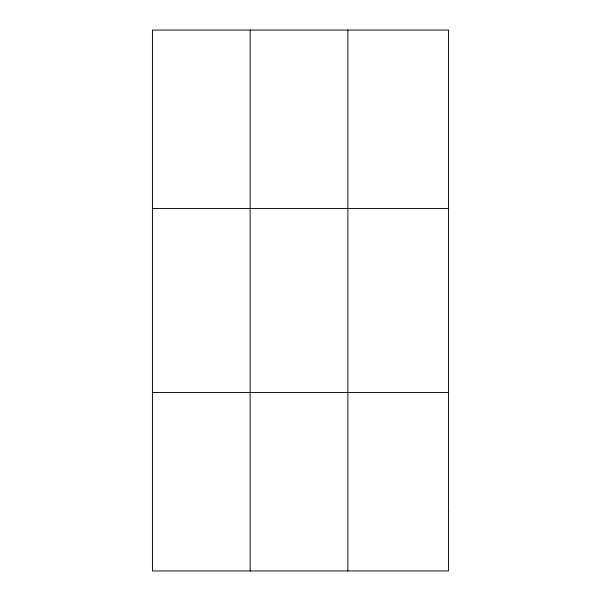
<?xml version="1.0" encoding="UTF-8"?>
<svg xmlns="http://www.w3.org/2000/svg" width="601" height="601" viewBox="0 0 601 601"><rect width="100%" height="100%" fill="white"/><g stroke="black" fill="none" stroke-linecap="round" stroke-linejoin="round"><path stroke-width="0.9" d="M250.159 30.05L250.159 570.95M347.881 30.05L347.881 570.95M152.436 208.547L448.564 208.547M152.436 392.453L448.564 392.453M448.564 511.451L448.564 570.95L152.436 570.95L152.436 30.05L448.564 30.05L448.564 511.451"/></g></svg>
